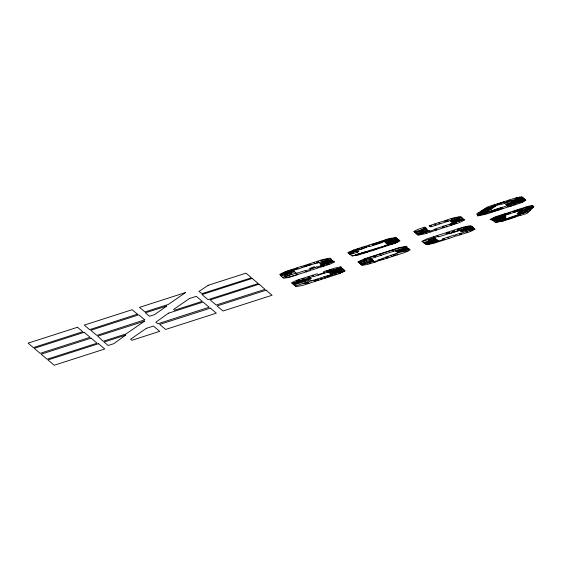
<?xml version="1.0" encoding="UTF-8"?>
<svg xmlns="http://www.w3.org/2000/svg" width="562" height="562" viewBox="0 0 562 562"><rect width="100%" height="100%" fill="white"/><g stroke="black" fill="none" stroke-linecap="round" stroke-linejoin="round"><path stroke-width="0.84" d="M396.308 242.461L397.868 241.576L397.179 241.112M528.519 209.493L523.833 210.687L524.437 210.055L530.858 208.235L530.106 209.05M529.123 209.324L525.737 210.265M519.731 214.08L519.436 214.424L520.061 214.263L519.421 214.782M521.529 211.438L518.649 212.078L519.653 210.996L533.359 207.195M530.317 210.188L523.995 212.05L527.528 210.954M519.204 213.258L520.777 211.642L532.017 208.516M520.7 212.843L522.281 211.228M520.159 212.998L518.874 214.319L525.147 212.584M521.585 213.567L528.947 211.53M521.009 211.438L522.14 210.307M325.286 278.085L338.83 273.82L345.117 270.814L340.663 267.069L341.148 266.894L340.424 266.873L334.081 268.299L323.389 271.797L324.864 273.048M484.275 209.907L493.443 207.603L495.698 205.973L484.683 208.72L482.203 210.434L484.275 209.907L486.692 208.221M478.213 213.012L482.091 210.462L489.734 208.537M484.289 210.42L491.722 208.853C489.797 209.998 469.446 216.138 486.292 210.771M493.099 207.687L491.336 208.643L480.91 211.277M489.235 210.258L488.617 210.954L477.286 214.593M485.006 208.643L487.479 206.978L515.502 197.979L521.824 196.763L525.899 200.213L513.794 204.168M487.964 207.898L491.343 207.055M490.486 208.347L493.043 206.633M341.218 267.54L327.225 271.98M497.995 221.779L499.716 221.252L496.513 221.997M356.73 254.923L357.123 254.727L355.781 255.036L359.75 254.298L359.532 253.947L360.902 253.511L351.967 255.984L347.857 252.507L353.582 250.069M397.566 242.131L388.286 244.681L389.487 244.948L395.241 243.255L399.996 240.894L398.177 239.925L398.409 239.553L397.713 239.56M357.98 254.663L359.645 254.122M370.934 258.576L407.036 246.858L406.375 246.304L399.723 247.547L364.562 258.843L357.945 261.85L362.16 265.412L367.955 264.302L377.446 261.358L376.835 260.838L373.779 261.808L373.189 261.309L368.96 262.672L370.084 263.62M517.672 197.564L515.48 198.625L519.955 197.122M396.99 251.713L397.601 252.226L408.672 248.671L410.148 249.921L404.535 252.605L378.612 260.887L377.741 260.157L382.87 258.506M391.349 244.33L396.898 242.475M484.943 212.872L489.678 211.488M499.147 221.569L509.657 218.653M495.143 206.106L498.866 204.61M519.52 214.874L518.564 215.176L518.916 215.471L520.988 214.551L519.583 214.923L519.077 214.494L508.743 217.88L509.13 218.204M358.219 262.082L370.105 257.874M391.054 241.4L391.946 241.007M366.276 247.203L369.487 246.128M513.998 204.343L515.628 204.168L513.598 204.821L513.261 204.568L513.998 204.343L513.584 203.992L512.481 204.21L507.465 205.825M490.05 211.804L491.392 211.79L489.088 212.527L488.814 212.197L490.05 211.804L489.558 211.389L495.621 209.443M408.342 250.771L401.177 251.902L396.14 253.574L397.65 254.853M321.155 260.529L327.527 259.019L328.18 259.574M357.32 248.833L361.745 247.378M385.546 239.967L393.927 238.344M448.455 233.118L449.481 232.78L448.94 232.338L447.928 232.668M421.479 230.364L426.79 228.657L426.41 228.341L414.531 232.155L418.114 235.19L424.724 233.848L458.95 222.791L464.76 219.918L464.198 219.447L450.331 223.901L451.019 224.477L449.86 224.849L452.375 224.4L451.848 223.95L450.794 224.287M302.489 278.928L304.049 278.661L302.693 279.096M460.468 230.912L461.346 230.631L460.404 230.863M320.895 278.689L322.736 278.352L320.157 279.173L320.895 278.689L320.214 278.113M498.108 203.971L499.393 204.083L497.314 204.744L496.871 204.364L498.108 203.971L497.763 203.676M509.664 200.613L508.399 200.627L509.334 200.332M391.342 241.604L394.58 240.669L393.786 241.084L394.187 241.421M502.997 208.607L497.019 210.631L495.129 210.216L496.148 209.886L495.565 209.394L501.627 207.448L502.997 208.607L514.63 204.877M458.522 229.268L457.616 229.563L458.262 230.041L459.112 229.767M519.738 209.605L518.431 210.026L532.685 205.818L533.9 206.661L527.1 213.349L520.3 215.534L519.871 215.169M526.763 208.312L533.247 206.205M460.728 233.701L459.386 233.883L460.517 233.525M426.425 244.196L427.008 244.688L438.36 241.014M292.008 269.788L286.002 271.72L282.152 273.631L282.461 273.884M451.405 219.004L458.859 217.206L459.54 217.789M525.315 199.721L523.067 200.444L525.603 199.96M360.614 253.336L361.549 253.033M322.637 265.805L324.45 265.222L320.228 266.219L322.637 265.805L323.291 266.36M487.542 213.567L487.113 213.138L480.278 214.944L479.8 214.522L480.292 214.937M460.362 233.392L466.516 231.403M301.19 266.571L307.351 264.59M385.399 239.841L368.475 245.271L369.915 246.493L382.434 242.475L380.994 241.253M365.272 246.353L368.517 245.313M503.664 202.102L504.943 202.039L503.959 202.355M297.509 268.418L293.392 269.739L293.947 270.196M353.912 250.35L349.409 252.57M357.699 249.156L358.928 249.156M362.146 247.723L361.457 247.94L361.795 248.221M446.017 220.901L444.732 221.316L446.376 221.21M372.543 244.575L381.514 241.695M504.114 202.482L505.126 202.432L504.353 202.685M308.334 265.426L311.559 264.386L308.004 265.145M358.113 249.507L359.785 248.882M362.567 248.074L361.38 248.453M381.696 241.85L386.129 240.459M298.05 268.875L279.946 274.692L281.562 275.942M302.328 267.533L315.057 263.466M354.404 250.764L358.177 249.556M362.771 248.249L366.206 247.147M372.929 244.899L381.893 242.018M348.342 252.914L354.58 250.912M330.758 258.745L315.331 263.704L313.828 262.426M358.444 249.781L362.897 248.355M520.005 197.894L522.295 197.157M363.038 248.474L366.473 247.371L365.145 246.247L361.71 247.35L363.192 248.601L358.739 250.034L357.299 248.811L353.526 250.02L357.179 252.226L350.182 254.474M436 225.088L448.343 221.189L447.029 220.072M348.735 253.244L354.973 251.242M448.314 221.161L452.403 219.847M504.767 203.037L510.394 201.231L509.017 200.065M280.677 275.197L293.652 271.032L297.867 274.593L289.753 277.199L283.768 278.281L281.155 276.075L294.537 271.776M348.953 253.427L355.184 251.425M414.911 232.471L419.983 230.849M515.621 200.044L517.293 199.285L517.637 199.573L511.118 201.491L511.813 202.074M517.49 199.447L520.264 198.702L518.628 199.081M520.138 198.597L522.934 197.698M356.238 251.432L358.064 250.842L358.507 251.221L356.68 251.804M349.416 253.827L353.54 252.5L353.898 252.809L349.782 254.129M450.843 221.295L462.112 217.677L463.285 218.667L452.045 222.278L450.225 220.782L461.5 217.157L460.714 216.496L453.436 217.916L429.143 225.776L430.963 225.622L429.649 226.233L431.468 226.142L430.148 226.563L430.555 226.907L436.056 225.144L434.651 223.95M415.29 232.794L418.514 231.762M426.649 229.141L418.437 231.692L422.912 230.343M459.224 218.702L454.637 220.079M356.737 251.853L358.795 251.509L357.01 252.078M523.622 198.281L505.449 204.118L506.882 205.327L521.95 200.634L517.855 201.807M386.178 242.861L397.882 239.103L397.334 238.639L385.146 242.679L386.523 243.149L397.994 239.468L397.65 239.173M451.525 221.878L456.105 220.402M458.332 219.693L459.828 219.208M416.203 233.567L424.043 231.368L423.769 231.144M458.929 220.248L455.009 221.33M394.004 241.274L388.925 242.482M398.851 239.925L387.935 243.43L386.333 243.437L387.148 242.953M282.693 277.375L296.076 273.076M416.962 234.213L428.146 230.624L429.031 230.553L430.668 231.944M521.838 200.522L525.048 199.496M390.457 242.939L399.125 240.157M296.406 273.364L304.822 270.659L306.283 271.896M399.413 240.395L387.682 244.168L394.025 243.065M445.448 225.58L450.422 223.978M477.918 215.127L484.395 213.047M501.733 207.54L507.36 205.734L508.624 206.802M322.061 265.327L333.673 261.73L334.516 261.962L329.458 264.379L318.879 267.779L317.762 266.831L322.174 265.412M442.779 226.507L434.812 229.071L436.133 230.188M495.775 209.577L501.838 207.631M305.208 270.982L309.451 269.62L310.638 270.498L297.755 274.502M417.77 234.895L429.649 231.08M435.192 229.387L429.804 231.207M496.021 209.781L497.377 209.9L496.492 210.181M366.276 251.621L370.358 250.308M435.297 229.479L436.793 229.422L435.662 229.788M443.249 226.915L442.322 227.21L442.694 227.526L444.416 226.978L442.631 226.388L445.364 225.51L446.832 226.753M361.724 253.174L362.364 253.42M366.41 251.734L365.953 251.881L366.255 252.169M507.992 206.268L509.074 206.24L508.266 206.5M378.107 247.905L378.823 248.516L371.524 250.94L370.295 250.259L384.998 245.826M502.547 208.235L500.735 208.453L502.245 207.975M362.104 253.504L366.74 252.015M362.202 253.581L358.317 255.029L352.269 255.886M366.789 252.05L369.557 251.277L368.946 250.764M297.621 274.382L291.369 276.392L285.925 277.445L284.73 276.722M371.131 250.968L362.42 253.764L361.029 253.659L361.942 253.364L361.464 252.956L366.129 251.495L367.056 252.282M382.279 247.35L388.925 245.215L387.38 245.102L388.398 244.772L388.117 244.533L384.745 245.615L385.553 246.297M309.233 276.757L307.997 277.15L309.529 277.01M447.478 232.289L427.036 238.85L421.943 241.344L424.198 243.262L436.386 239.349L439.077 241.625M369.613 257.459L398.872 248.025L404.752 247.034L405.335 247.526M506.987 213.37L503.714 214.417L504.381 214.979L503.559 215.246L504.037 215.646L508.322 214.263L507.76 213.869L506.861 214.157L506.545 213.897L507.317 213.651L506.755 213.167L495.305 216.848L490.085 219.377L490.535 219.756L502.66 215.857L503.707 215.794L504.023 216.068L503.552 216.503M519.407 209.331L515.502 210.806L516.211 211.41L520.307 210.097M326.522 271.383L327.829 271.158L326.684 271.523M330.112 270.259L328.882 270.399L331.285 269.641L330.112 270.259L330.737 270.849M503.931 214.6L495.108 217.424L493.12 218.625L493.45 218.815M318.218 274.628L324.393 272.647M292.057 283.22L313.715 276.265M422.167 241.534L438.135 236.405M508.027 214.101L504.023 215.091M292.486 283.585L303.726 279.974M328.152 272.17L341.584 267.856M434.721 238.07L428.434 240.093L429.263 240.796M448.961 233.546L438.662 236.855L437.173 235.597M459.519 230.111L471.483 226.268L473.021 227.139L465.413 229.584M292.844 283.887L310.884 278.155L311.264 278.478L293.28 284.253M358.935 262.686L371.152 258.759M342.033 268.229L328.594 272.549L327.779 271.853M459.878 230.413L449.284 233.813L448.406 233.068L446.446 233.701L446.059 233.37L448.012 232.745L447.408 232.232L463.397 227.097L470.724 225.629L471.483 226.268M495.817 218.906L499.695 217.74M459.983 230.504L463.734 229.303M467.528 228.081L463.622 229.198L472.101 226.619M395.971 251.298L403.326 248.938M407 247.758L398.746 250.406M423.488 242.658L435.557 238.78M329.915 273.069L342.841 268.917M493.225 220.627L505.926 216.546L505.238 215.963L492.003 220.213L491.209 219.538M359.975 263.564L372.192 259.637M294.038 284.899L310.421 279.855L311.538 280.803M473.183 227.554L461.353 231.425L462.645 231.446L473.611 227.919L472.783 227.217M397.425 252.078L401.142 250.884L400.713 250.519M343.754 269.69L330.835 273.842L329.107 272.38M360.853 264.309L373.07 260.382M437.018 239.883L425.188 243.683L425.968 244.344L437.798 240.543M409.052 248.994L400.811 251.643L401.177 251.902M494.293 221.533L505.751 217.852L504.683 216.946M361.064 264.491L364.942 262.995M425.624 244.048L430.555 242.468L430.899 242.756M295.345 286.002L313.47 280.178L314.952 281.436M361.394 264.765L365.56 263.606M396.182 253.61L390.913 255.303L392.381 256.546M313.554 280.248L323.916 276.925M327.505 275.745L334.362 273.539L335.83 274.783M390.99 255.373L385.701 257.073L387.092 258.246M336.75 272.9L341.57 271.355M361.542 264.892L373.758 260.972L369.41 257.284M317.319 279.314L314.039 280.656M334.559 273.708L344.689 270.448M385.961 257.291L382.68 258.344L383.741 259.244M466.453 231.354L474.44 228.783M492.53 220.044L495.305 222.39L506.488 218.794L505.112 218.056M317.614 279.567L318.647 279.525L316.61 279.827L317.572 279.525M324.407 277.34L325.574 277.277L324.674 277.565M386.199 257.494L388.258 256.827L387.759 256.413M519.337 214.719L504.29 219.763M314.277 280.86L318.197 280.059M335.1 274.165L333.976 274.523L335.289 274.319M377.994 260.368L383.122 258.724M438.486 241.126L444.268 239.264M308.454 282.939L303.023 283.712L307.632 282.25M467.352 232.113L466.291 232.155L467.113 231.909M514.399 216.96L513.478 216.841L514.869 216.391L515.249 216.714L514.42 216.981L514.799 217.297M504.121 220.501L502.021 221.007M509.713 218.695L514.595 217.129M520.159 215.408L502.435 221.273L495.305 222.39M308.917 283.332L325.356 278.148L323.803 276.834L327.421 275.668L328.292 276.413M448.827 238.379L455.339 236.286L454.005 235.155L442.139 239.054L442.456 239.447L443.924 238.976L444.858 239.763M387.457 241.456L396.716 238.836M502.807 208.453L490.647 212.31M458.192 228.987L468.841 226.303L469.537 226.886M448.933 233.518L459.554 230.139M368.988 262.735L367.239 263.065M489.811 211.6L495.895 209.675M356.8 254.712L355.858 254.734M496.97 210.588L485.666 214.277L477.581 215.899L478.438 215.569L476.611 214.017L478.051 213.054L481.339 212.232M509.889 200.803L512.706 200.241M506.137 204.701L524.416 198.955M520.602 211.832L518.283 212.478L517.033 213.862L524.149 211.895M378.774 248.474L382.322 247.385L381.724 246.88M501.135 220.515L504.269 219.749L505.069 220.423M330.554 270.61L338.774 268.327M427.008 244.688L433.731 243.339L448.919 238.457L447.485 237.248M523.91 201.442L521.129 202.32L522.772 202.004M344.689 271.165L338.872 273.497L340.467 273.195M388.813 239.988L386.242 240.55L385.314 239.77L389.037 238.569L396.034 237.536L395.051 237.986M515.424 203.641L514.701 202.819M530.886 206.402L529.053 206.999M364.562 258.843L365.904 259.384M366.389 260.29L363.509 261.218M418.093 231.01L414.363 232.008L413.695 231.446L418.521 229.127L424.984 227.132L425.293 227.392L423.088 228.102L425.483 227.554L426.151 228.123L421.022 230.069M532.685 205.818L532.151 205.46L527.57 206.486L507.781 212.836L508.217 213.209L510.535 212.808L508.512 213.455L509.137 213.989L520.433 210.195L519.218 209.169M528.428 207.771L530.711 207.027M406.607 249.781L404.429 250.483M471.673 229.675L469.347 230.42M394.714 240.782L393.555 240.894M393.751 241.878L395.219 241.407M436.878 241.491L434.047 242.405M469.523 228.727L460.622 231.045L458.002 228.825M393.646 240.466L394.735 240.438L390.962 241.323M521.648 198.913L522.498 199.552M481.845 213.124L484.613 212.239M525.976 206.999L527.177 207.912L526.208 208.839L526.503 209.092M473.394 227.989L475.045 229.247L470.38 231.565L462.329 234.15L461.732 233.602L459.73 234.291L461.557 234.403L456.555 236.005L455.199 234.853L460.215 233.265L460.959 233.897M486.446 212.612L487.113 213.138M525.618 200.304L520.932 202.903L514.68 204.919L514.3 204.596M515.881 199.222L520.187 198.049L519.787 197.705L511.996 200.465L512.628 201.006M524.564 207.448L525.421 208.179M518.199 202.685L521.213 202.088L522.618 201.266M523.707 208.727L520.791 209.661M512.663 205.502L510.739 206.121M514.237 210.764L515.593 211.916M503.39 201.87L504.978 203.219L500.264 204.73L498.557 204.35M514.94 212.127L513.731 212.387L513.38 212.092L514.42 211.755L512.481 211.333M513.577 216.265L514.04 216.658M509.91 218.871L509.741 217.972L507.76 218.646L508.287 219.096M502.667 214.48L503.116 214.867M502.007 215.155L502.519 215.583L498.733 216.806L499.007 217.03M504.381 218.288L505.393 219.145M503.643 218.527L502.688 217.719L496.857 219.461M500.974 217.332L502.498 217.55L497.061 219.299L495.354 219.658L494.911 219.278M499.316 217.859L497.799 218.351M500.791 219.44L496.639 220.775M490.408 212.106L490.886 212.513M488.118 211.115L488.652 211.565L481.269 214.052M497.939 220.36L497.138 219.679L494.412 220.248M495.087 218.295L499.246 217.543L495.593 218.716L495.888 218.962M460.903 217.346L461.514 217.866M462.94 219.847L462.083 219.124L458.831 220.171L459.688 220.894M459.14 218.632L460.313 219.623M461.002 220.473L456.709 221.85M470.197 229.015L468.378 229.598M457.243 218.527L456.295 218.829M465.484 230.532L467.717 232.422M464.423 229.9L464.823 230.237M451.033 218.688L452.6 220.016M452.045 222.278L452.958 223.058M451.328 224.737L451.813 225.151M445.497 220.466L446.881 221.639M438.578 222.685L439.962 223.859M443.629 227.231L444.099 227.631M426.27 228.825L427.57 229.921L420.25 232.275M426.867 230.146L427.633 230.785M433.274 236.848L436.274 239.384M423.172 232.218L421.388 232.794M423.158 233.167L419.533 233.982L419.828 234.235M432.157 241.442L430.211 241.695L430.527 241.969M424.837 243.058L425.469 243.592M406.347 247.203L407.64 248.292M395.796 238.464L396.582 238L395.606 237.803L383.67 241.997L396.435 238.597M407.864 248.931L408.448 248.587L407.984 248.179L396.603 251.839L395.318 250.743M396.14 241.449L394.65 241.927M402.652 250.603L403.031 250.926M390.183 242.707L390.745 243.184M388.251 241.555L390.063 240.972M387.19 241.231L387.759 241.716M383.172 240.55L383.902 241.175M392.346 249.914L393.871 251.207M372.023 244.133L373.351 245.257M376.287 248.488L376.695 248.833L374.931 249.402L374.524 249.057M379.807 253.947L381.331 255.239M373.126 249.507L373.856 250.125M374.222 255.738L375.746 257.031M364.562 252.134L364.878 252.408L363.221 252.57M374.489 261.59L375.107 262.11M369.557 259.272L371.475 260.894M367.4 257.93L368.159 258.569M357.565 249.753L355.029 250.568M356.933 252.303L358.718 253.813M360.432 262.208L362.342 263.824M333.954 261.506L333.336 260.979L321.527 264.871L322.328 265.545M340.565 269.648L341.478 270.42M341.654 271.425L340.881 270.779L336.069 272.324L336.835 272.97M338.226 268.931L336.905 269.36M328.159 260.719L327.787 260.41L322.293 262.173L322.665 262.489M328.454 261.407L328.833 261.73L323.881 263.318L323.501 262.995M335.121 269.929L333.786 270.357M320.769 260.199L322.272 261.471M334.39 272.703L335.296 273.469M329.599 269.739L329.978 270.062M318.977 262.531L319.954 263.353L331.735 259.574L330.035 258.134L323.108 259.447L307.274 264.533L308.503 265.573M331.116 274.579L331.721 275.092M331.945 275.282L332.585 275.823M326.009 270.954L327.477 272.198L314.01 276.511L312.5 275.232M328.426 276.525L328.974 276.989M318.689 275.029L317.235 273.792L296.462 280.382L291.538 282.777L296.111 286.648L302.932 285.348L308.995 283.403L307.47 282.11M321.113 278.871L321.661 279.335M317.08 279.117L318.528 280.34M308.826 276.413L310.041 277.445M296.869 267.877L298.211 269.015L302.405 267.596L301.12 266.507L285.531 271.565L279.918 274.27L280.29 274.579M291.755 269.57L292.893 270.533M302.082 278.576L304.084 280.276M303.958 280.824L304.983 280.768L304.787 281.45M288.166 272.05L288.798 272.584M294.228 283.023L294.586 283.325M426.017 232.247L426.944 233.139M393.807 242.201L393.857 242.925M125.712 335.093L113.777 343.691L108.157 345.497L104.075 342.04L125.712 335.093M168.488 313.182L155.85 322.195L157.753 323.81L209.205 307.224L203.107 302.061L168.488 313.182M166.675 306.086L154.634 314.594L149.443 316.265L145.361 312.809L166.675 306.086M144.511 321.19L126.106 333.912L103.169 341.282L97.718 336.16L144.511 321.19M185.537 292.57L168.319 304.449L144.947 311.952L139.509 307.351L185.537 292.57M189.401 298.541L173.609 309.43L174.564 310.238L202.264 301.344L196.328 296.315L189.401 298.541M146.38 328.327L130.588 339.223L131.859 340.298L159.713 331.348L153.461 326.058L146.38 328.327M208.137 285.313L198.941 291.453L202.116 293.638L251.46 277.79L245.98 273.153L208.137 285.313M492.839 205.636L491.146 206.711L495.312 205.355L494.785 205.018L492.839 205.636M508.09 201.259L506.369 201.835L506.755 202.158L508.491 201.596L508.09 201.259M137.43 314.179L89.618 329.662L84.237 325.11L132.154 309.718L137.43 314.179M144.701 319.834L96.819 335.395L90.777 330.28L138.814 314.846L144.701 319.834M259.033 284.203L210.139 299.925L216.18 305.033L265.081 289.325L259.033 284.203M516.843 201.168L514.869 201.807L514.427 201.435L516.408 200.796L516.843 201.168M77.486 327.274L28.1 343.136L33.376 347.604L82.754 331.742L77.486 327.274M84.195 332.29L34.24 348.335L40.162 353.343L90.117 337.298L84.195 332.29M252.212 278.429L202.004 294.551L208.031 299.658L258.239 283.536L252.212 278.429M305.932 265.447L303.901 266.1L304.456 266.578L306.494 265.924L305.932 265.447M501.992 202.552L499.997 203.198L500.363 203.507L502.365 202.868L501.992 202.552M318.45 261.906L316.659 262.482L317.13 262.883L318.921 262.306L318.45 261.906M421.324 230.237L419.828 230.715L421.324 230.237M289.079 272.816L284.337 274.34L284.674 274.621L289.409 273.097L289.079 272.816M290.786 273.195L284.674 275.155L285.84 276.146L291.952 274.179L290.786 273.195M458.149 219.538L455.923 220.255L456.337 220.599L458.557 219.882L458.149 219.538M331.847 260.311L320.185 264.063L321.014 264.765L332.683 261.021L331.847 260.311M91.107 338.141L41.152 354.186L47.103 359.223L97.057 343.178L91.107 338.141M516.984 201.435L513.921 202.418L517.293 201.702L516.984 201.435M314.214 266.88L309.648 268.348L310.231 268.84L314.797 267.379L314.214 266.88M521.599 200.866L517.988 202.025L521.957 201.126L521.599 200.866M316.912 266.908L310.287 268.945L311.615 270.069L318.155 267.969L316.912 266.908M455.845 222.657L452.81 223.634L453.386 224.126L456.428 223.149L455.845 222.657M328.651 263.529L326.438 264.238L327.063 264.604L329.135 263.936L328.651 263.529M98.498 343.705L47.953 359.94L54.205 365.237L104.757 349.002L98.498 343.705M210.392 308.138L159.685 324.429L165.621 329.451L216.328 313.167L210.392 308.138M266.1 290.189L217.058 305.939L223.044 311.011L272.085 295.254L266.1 290.189M299.434 279.799L296.588 280.712L297.003 281.056L299.841 280.143L299.434 279.799M454.279 230.975L452.073 231.685L452.501 232.05L454.707 231.34L454.279 230.975M337.495 270.013L332.599 271.579L332.95 271.875L337.839 270.301L337.495 270.013M336.814 271.137L332.472 272.528L337.088 271.369L336.814 271.137M394.763 254.41L392.978 254.986L393.47 255.394L395.255 254.825L394.763 254.41M472.361 229.907L469.783 230.736L472.361 229.907M332.774 274.755L330.568 275.464L332.774 274.755M329.353 276.068L326.894 276.792L329.353 276.068M511.701 205.053L510.064 205.566L512.003 205.341L511.701 205.053M511.624 204.554L509.741 205.151L511.624 204.554"/></g></svg>
